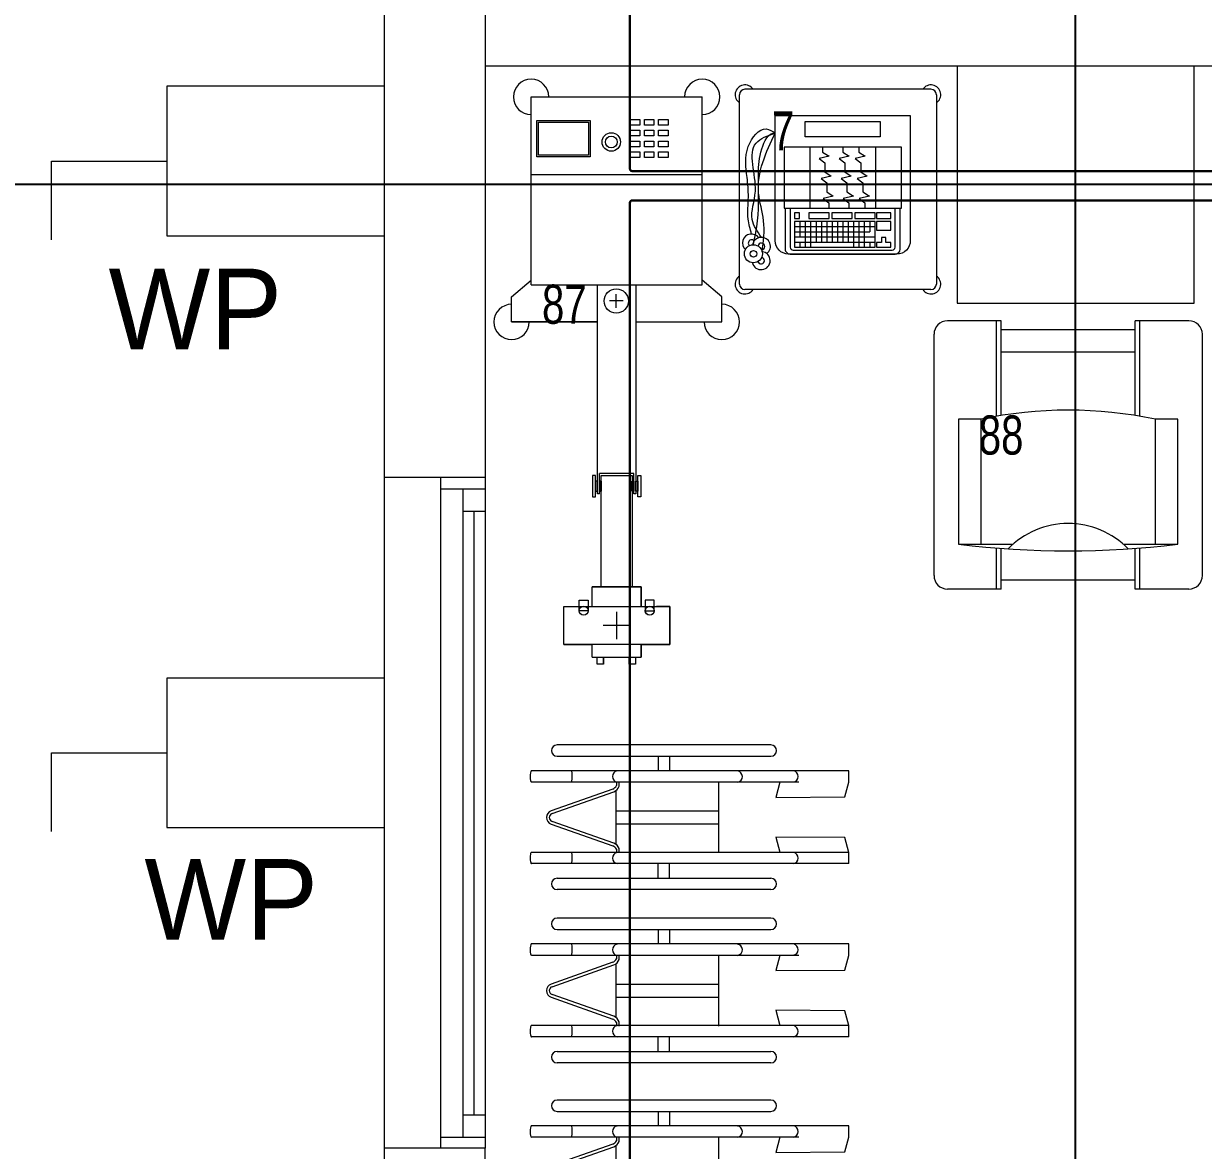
# Model space of a CAD drawing. Header units: metres. Extents: x 75097 to 220695, y -1557923 to -1361206.
# Drawn here: x 98263 to 100901, y -1406448 to -1403928 of the extents above; entities that cross this region are included whole.
import ezdxf

# ---------------------------------------------------------------- set-up
doc = ezdxf.new("R2010")
doc.units = ezdxf.units.M
doc.layers.get('0').update_dxf_attribs({"lineweight": 0})
for name, color, linetype, lineweight in [('A-100 - Copy$0$Aluminum', 8, 'Continuous', 0), ('A-100 - Copy$0$Medical Equipment and Furniture', 8, 'Continuous', 0), ('A-100 - Copy$0$Medical Equipment and Furniture1', 8, 'Continuous', 5), ('A-100 - Copy$0$Proj', 8, 'Continuous', 0), ('A-100 - Copy$0$Structure', 8, 'Continuous', 9), ('A-100 - Copy$0$Walls', 8, 'Continuous', 0), ('E-LG', 245, 'Continuous', 30)]:
    doc.layers.add(name, color=color, linetype=linetype, lineweight=lineweight)
doc.layers.add('A-100 - Copy$0$axes', color=8, linetype='Continuous')
doc.layers.add('E-POWR', color=7, linetype='Continuous', lineweight=9, true_color=0x4e7e3e)
doc.layers.add('E-POWR-IDEN _1-100_', color=7, linetype='Continuous', lineweight=9, true_color=0x4e7e3e)
doc.styles.add('A-100 - Copy$0$X3G_ENTITY_257CFD', font='swisscl.ttf', dxfattribs={"height": 200})
doc.styles.add('Optima_5', font='', dxfattribs={"height": 3.001644635294117})
doc.styles.get('Optima_5').set_extended_font_data('Optima')

# ---------------------------------------------------------------- blocks, each defined once
blk = doc.blocks.new('GI-041_dwg__U120-3902841-GI-041')
at = {"layer": 'E-POWR', "flags": 128}
blk.add_lwpolyline([(0.2354098001378588, 0.1613172386560109), (0.2354098001378588, 0.07860806061853508), (0.1145104514835111, 0.07860806061853508)], dxfattribs=at)
blk.add_lwpolyline([(-0.1145104514798731, 0), (0.1145104514835111, 0), (0.1145104514835111, 0.1572161212370702), (-0.1145104514798731, 0.1572161212370702)], close=True, dxfattribs=at)
blk = doc.blocks.new('A-100 - Copy$0$HF14449A-P')
at = {"layer": 'A-100 - Copy$0$Medical Equipment and Furniture1'}
for p, q in [((-0.2243775059751556, 0.05773703739666303), (-0.7026048648095866, 0.05773703739666303)), ((-0.7026048648095866, 0.03233703739661564), (-0.2243775059751556, 0.03233703739658722)), ((-0.4762358073185737, 0.0320502986128588), (-0.4762358073185737, -0.000295013887210871)), ((-0.4508358073185263, 0.0320502986128588), (-0.4508358073185263, -0.000295013887210871)), ((-0.05000000000001137, 0), (-0.7602007859651394, 0)), ((-0.05000000000001137, -0.02546865540998056), (-0.05000000000001137, 0)), ((-0.1618031039336074, -0.02540000000007581), (-0.7597345173729764, -0.02540000000004738)), ((-0.5699330887511564, -0.02494900483054607), (-0.5699330887511564, -0.03324462882810053)), ((-0.5635830887511588, -0.03462026651601491), (-0.5635830887511588, -0.02510498611283651)), ((-0.3406452755967848, -0.1836926569049808), (-0.3406452755967848, -0.02510498611283651)), ((-0.2045311156582557, -0.02540000000007581), (-0.2137922712057048, -0.05952686438314458)), ((-0.05894155976091042, -0.05841782636048265), (-0.05000000000001137, -0.02546865540998056)), ((-0.5779570220005894, -0.04094671940021044), (-0.7158036141727848, -0.08957812533429887)), ((-0.7136895064055011, -0.095565867188526), (-0.575967181945714, -0.04700435971062689)), ((-0.5708452755975486, -0.04404870821082341), (-0.5708452755975486, -0.1647392152101759)), ((-0.2137922712057048, -0.05952686438314458), (-0.05894155976091042, -0.05841782636048265)), ((-0.5708452755975486, -0.0899348521898844), (-0.3406452755967848, -0.0899348521898844)), ((-0.7158036141727848, -0.119209798086672), (-0.5779570220005894, -0.1678412040207888)), ((-0.575967181945714, -0.1617835637103724), (-0.7136895064055011, -0.1132220562324733)), ((-0.5708452755975486, -0.1188530712311149), (-0.3406452755967848, -0.1188530712311149)), ((-0.05894155976091042, -0.1493492852977454), (-0.2137922712057048, -0.1482402472750834)), ((-0.2137922712057048, -0.1482402472750834), (-0.2045312076090795, -0.1823667728243379)), ((-0.04990334317733414, -0.1826546314860309), (-0.05894155976091042, -0.1493492852977454)), ((-0.05000000000001137, -0.1826621255453631), (-0.7602007859651394, -0.1826621255453915)), ((-0.5699330887511564, -0.1755432945928987), (-0.5699330887511564, -0.1836926569049808)), ((-0.5635830887511588, -0.1836926569049808), (-0.5635830887511588, -0.1741676569049559)), ((-0.05000000000001137, -0.207767111658228), (-0.05000000000001137, -0.1826621255453631)), ((-0.05000000000001137, -0.207767111658228), (-0.7592690704582878, -0.207767111658228)), ((-0.4762358073185737, -0.2401124241582977), (-0.4762358073185737, -0.207767111658228)), ((-0.4508358073185263, -0.2401124241582977), (-0.4508358073185263, -0.207767111658228)), ((-0.7026048648095866, -0.2403991629420545), (-0.2243775059751556, -0.2403991629420545)), ((-0.2243775059751556, -0.2657991629421019), (-0.7026048648095866, -0.2657991629421019))]:
    blk.add_line(p, q, dxfattribs=at)
for centre, radius, start, end in [((-0.7026048648095866, 0.04503703739663933), 0.01270000000002967, 90, 180), ((-0.2243775059751556, 0.04503703739663933), 0.0127000000000296, 0, 90), ((-0.7026048648095866, 0.04503703739663933), 0.01270000000002961, 180, 270), ((-0.2243775059751556, 0.04503703739663933), 0.01270000000002961, 270, 0), ((-0.5660795082394543, -0.01284776864409309), 0.01270000000002961, 98.7332703848398, 261.2511914792194), ((-0.3010227585552911, -0.01288636813251287), 0.01270000000002962, 279.8277505499593, 82.5001557399116), ((-0.5847926271256938, -0.02579482133603506), 0.01662244002466088, 294.2819703179919, 333.3731708131584), ((-0.5847926271256938, -0.02579482133603506), 0.02297244002467565, 292.5925545036964, 337.4074454963045), ((-0.7105766807991927, -0.1043939617104854), 0.01571081920264343, 109.4325194380777, 250.5674805619223), ((-0.7105766807991927, -0.1043939617104854), 0.009360819202628655, 109.4228781946361, 250.5771218053669), ((-0.5660795082394543, -0.1952143569013458), 0.01270000000002957, 98.74880852078064, 261.2667296151602), ((-0.5847926271256938, -0.1829931020849358), 0.01662244002466079, 26.62682918684159, 65.7180296820081), ((-0.5847926271256938, -0.1829931020849358), 0.02297244002467567, 22.59255450369546, 67.40744549630367), ((-0.7026048648095866, -0.2530991629420782), 0.01270000000002958, 90, 180), ((-0.7026048648095866, -0.2530991629420782), 0.01270000000002967, 180, 270), ((-0.2243775059751556, -0.2530991629420782), 0.01270000000002959, 0, 90), ((-0.2243775059751556, -0.2530991629420782), 0.01270000000002961, 270, 0)]:
    blk.add_arc(centre, radius, start, end, dxfattribs=at)
for centre, major_axis, ratio, start_param, end_param in [((-0.6698250405495969, -0.0127000051048185), (-3.162756151788923e-17, 0.012697209258653), 0.07812500689761234, 3.141592653589529, 6.498141927817123), ((-0.7597345173729764, -0.01255223135598271), (-5.915017985722951e-17, 0.01270000000002961), 0.2413765849549183, 0.1526955143072228, 3.141592653589811), ((-0.1757684522076488, -0.0124800579642681), (-1.059669164413782e-16, 0.01270000000002963), 0.9645786867561409, 3.250376864358358, 6.096806715279353), ((-0.759734928211742, -0.1952146186017956), (-1.451081288490829e-05, 0.01269126610106531), 0.2416784160878545, 0.1477409326276395, 3.289333586217433), ((-0.6698250405495969, -0.1953621306501816), (3.020299524565961e-17, 0.01269720925865308), 0.07812500689761107, 3.141592653589598, 6.498141927817073), ((-0.1757684522076488, -0.1951457014914411), (-1.231854239787966e-15, 0.01270000000002964), 0.9645786867561366, 3.252899155220677, 6.098307585245313)]:
    blk.add_ellipse(centre, major_axis=major_axis, ratio=ratio, start_param=start_param, end_param=end_param, dxfattribs=at)
blk = doc.blocks.new('A-100 - Copy$0$IC.9')
at = {"layer": 'A-100 - Copy$0$Medical Equipment and Furniture1'}
for p, q in [((32.35900921220991, -23.41280864571269), (31.94300921220992, -23.41280864571269)), ((31.93100921220991, -23.84866390138617), (31.93100921220991, -23.42480864571269)), ((32.37100921220991, -23.42480864571269), (32.37100921220991, -23.84866390138617)), ((32.03313819378553, -23.67841996201236), (32.29017819378555, -23.67841996201241)), ((32.06601789378544, -23.70823846401538), (32.06601789378539, -23.74293886401546)), ((32.07801309378533, -23.70823846401544), (32.07801309378539, -23.76607246401554)), ((32.09000829378539, -23.70823846401535), (32.09000829378539, -23.76607246401528)), ((32.10200349378539, -23.70823846401544), (32.10200349378539, -23.7545056640156)), ((32.11399869378522, -23.70823846401544), (32.11399869378522, -23.7545056640154)), ((32.12599389378528, -23.70823846401538), (32.12599389378522, -23.75450566401551)), ((32.13798909378511, -23.70823846401538), (32.13798909378517, -23.75450566401523)), ((32.14998429378517, -23.70823846401555), (32.14998429378511, -23.75450566401534)), ((32.16197949378511, -23.70823846401544), (32.16197949378522, -23.75450566401548)), ((32.17397469378511, -23.70823846401535), (32.17397469378511, -23.75450566401534)), ((32.18596989378511, -23.70823846401544), (32.18596989378517, -23.76607246401539)), ((32.19796509378511, -23.70823846401535), (32.19796509378506, -23.76607246401539)), ((32.20996029378495, -23.70823846401549), (32.20996029378495, -23.76607246401539)), ((32.22195549378495, -23.70823846401544), (32.22195549378495, -23.7313720640154)), ((32.05402269378544, -23.71980526401541), (32.23395069378546, -23.71980526401546)), ((32.05402269378556, -23.73137206401535), (32.22195549378495, -23.7313720640154)), ((32.0540226937855, -23.74293886401557), (32.23395069378557, -23.74293886401546)), ((32.0540226937855, -23.75450566401548), (32.23395069378563, -23.7545056640154)), ((32.0660178937855, -23.7545056640154), (32.0660178937855, -23.76607246401548)), ((32.22195549378495, -23.7545056640154), (32.221955493785, -23.76607246401551)), ((32.35900921220991, -23.86066390138618), (31.94300921220992, -23.86066390138618))]:
    blk.add_line(p, q, dxfattribs=at)
blk.add_lwpolyline([(32.28285819378556, -23.78123596201237), (32.04045819378553, -23.78123596201237, -0.414213562373095), (32.01045819378555, -23.75123596201237), (32.01045819378555, -23.47107681617243), (32.31285819378559, -23.47107681617243), (32.31285819378559, -23.75123596201237, -0.414213562373095)], format="xyb", close=True, dxfattribs=at)
for points in [[(32.24562993178586, -23.51931305940261), (32.07768645578528, -23.51931305940261), (32.07768645578528, -23.48495281233352), (32.24562993178586, -23.48495281233352)], [(32.29285819378561, -23.5418910565152), (32.03045819378553, -23.5418910565152), (32.03045819378553, -23.67841996201238), (32.29285819378561, -23.67841996201238)], [(32.23538122862936, -23.5418910565152), (32.08793515894178, -23.5418910565152), (32.08793515894178, -23.67841996201236), (32.23538122862936, -23.67841996201236)], [(32.05402269378544, -23.70181246401543), (32.06494689378547, -23.7018124640154), (32.06494689378553, -23.68896046401542), (32.0540226937855, -23.68896046401528)], [(32.05402269378556, -23.76607246401539), (32.23395069378557, -23.76607246401548), (32.23395069378557, -23.70823846401541), (32.05402269378538, -23.70823846401544)], [(32.08615269378538, -23.70181246401549), (32.13113469378555, -23.70181246401521), (32.1311346937855, -23.68896046401542), (32.08615269378549, -23.68896046401551)], [(32.13756069378553, -23.70181246401526), (32.18254269378554, -23.70181246401549), (32.18254269378565, -23.68896046401531), (32.13756069378553, -23.68896046401537)], [(32.18896869378563, -23.70181246401543), (32.23395069378557, -23.70181246401535), (32.23395069378546, -23.68896046401531), (32.18896869378551, -23.68896046401551)], [(32.23716369378559, -23.70181246401529), (32.26929369378564, -23.70181246401535), (32.26929369378564, -23.68896046401551), (32.23716369378553, -23.68896046401537)], [(32.23716369378559, -23.72751646401537), (32.26929369378558, -23.72751646401545), (32.26929369378558, -23.70823846401535), (32.23716369378565, -23.7082384640153)], [(32.23716369378559, -23.76607246401534), (32.26929369378558, -23.76607246401539), (32.26929369378564, -23.75514826401542), (32.25836949378561, -23.7551482640153), (32.25836949378561, -23.74422406401544), (32.24808789378557, -23.7442240640155), (32.24808789378562, -23.75514826401547), (32.23716369378553, -23.75514826401533)]]:
    blk.add_lwpolyline(points, close=True, dxfattribs=at)
for points in [[(32.11674626712306, -23.5418910565152), (32.11674626712306, -23.55312414746118), (32.13129274384073, -23.56237481156856), (32.10881187438235, -23.56766111785333), (32.12137434779584, -23.57757275619181), (32.12137434779584, -23.59541360603015)], [(32.16165819378557, -23.5418910565152), (32.16165819378557, -23.55312414746118), (32.17620467050324, -23.56237481156856), (32.15372380104486, -23.56766111785333), (32.1662862744584, -23.57757275619181), (32.1662862744584, -23.59541360603015)], [(32.19741196313475, -23.5418910565152), (32.19741196313475, -23.55312414746118), (32.21195843985248, -23.56237481156856), (32.18947757039405, -23.56766111785333), (32.20204004380759, -23.57757275619181), (32.20204004380759, -23.59541360603015)], [(32.12137434779584, -23.58649318111097), (32.12137434779584, -23.59772627205695), (32.13592082451356, -23.60697693616436), (32.11343995505513, -23.61226324244913), (32.12600242846867, -23.62217488078758), (32.12600242846867, -23.64001573062592)], [(32.1662862744584, -23.58649318111097), (32.1662862744584, -23.59772627205695), (32.18083275117607, -23.60697693616436), (32.15835188171764, -23.61226324244913), (32.17091435513117, -23.62217488078758), (32.17091435513117, -23.64001573062592)], [(32.20204004380759, -23.58649318111097), (32.20204004380759, -23.59772627205695), (32.21658652052531, -23.60697693616436), (32.19410565106688, -23.61226324244913), (32.20666812448042, -23.62217488078758), (32.20666812448042, -23.64001573062592)], [(32.12600242846867, -23.63109530570676), (32.12600242846867, -23.64232839665274), (32.14054890518639, -23.65157906076013), (32.11806803572796, -23.6568653670449), (32.1306305091415, -23.66677700538338), (32.1306305091415, -23.67841996201238)], [(32.17091435513117, -23.63109530570676), (32.17091435513117, -23.64232839665274), (32.1854608318489, -23.65157906076013), (32.16297996239047, -23.6568653670449), (32.175542435804, -23.66677700538338), (32.175542435804, -23.67841996201238)], [(32.20666812448042, -23.63109530570676), (32.20666812448042, -23.64232839665274), (32.22121460119808, -23.65157906076013), (32.19873373173971, -23.6568653670449), (32.21129620515325, -23.66677700538338), (32.21129620515325, -23.67841996201238)]]:
    blk.add_lwpolyline(points, dxfattribs=at)
for points in [[(32.03313819378553, -23.67841996201236), (32.03313819378548, -23.77021996201239, 0.4142135623732891), (32.04415419378552, -23.7812359620124), (32.27916219378562, -23.78123596201235, 0.4142135623734691), (32.29017819378566, -23.77021996201233), (32.29017819378555, -23.67841996201241)], [(32.04438369378556, -23.67841996201224), (32.04438369378545, -23.76607246401539, 0.414213562373095), (32.05080969378548, -23.77249846401551), (32.2725066937856, -23.77249846401551, 0.414213562373095), (32.27893269378558, -23.76607246401539), (32.27893269378558, -23.67841996201236)]]:
    blk.add_lwpolyline(points, format="xyb", dxfattribs=at)
for radius in [0.02020037412835518, 0.007369391614687629]:
    blk.add_circle((31.96192594937924, -23.78070605433834), radius, dxfattribs=at)
for centre, radius, start, end in [((31.94300921220992, -23.42480864571269), 0.02184401728573721, 33.32239747338802, 236.6776025268943), ((31.94300921220992, -23.42480864571269), 0.012, 90, 180), ((32.35900921220991, -23.42480864571269), 0.02184401728573721, 303.3223974731058, 146.677602526612), ((32.35900921220991, -23.42480864571269), 0.012, 0, 90), ((31.95792985451271, -23.75674487071586), 0.02020037412835518, 36.58801319847039, 226.4298396665764), ((31.95792985451271, -23.75674487071586), 0.007369391614687629, 39.18351800137962, 230.7800821151149), ((31.97990837627907, -23.76406641235812), 0.02020037412835518, 306.531056733292, 170.1101918550076), ((31.97990837627907, -23.76406641235812), 0.007369391614687629, 269.7291609013587, 175.8287378496676), ((31.97924236046794, -23.79601457454564), 0.02020037412835518, 193.6255468927605, 83.41806949186697), ((31.97924236046794, -23.79601457454564), 0.007369391614687629, 196.5334988627646, 80.51011752260426), ((31.94300921220992, -23.84866390138617), 0.02184401728573721, 123.3223974731057, 326.677602526612), ((32.35900921220991, -23.84866390138617), 0.02184401728573721, 213.322397473388, 56.67760252689428), ((31.94300921220992, -23.84866390138617), 0.012, 180, 270), ((32.35900921220991, -23.84866390138617), 0.012, 270, 0)]:
    blk.add_arc(centre, radius, start, end, dxfattribs=at)
for points in [[(31.95792985451271, -23.7365444965875), (31.95032549880409, -23.70285985146134), (31.95075222426294, -23.65381586102754), (31.94787695892438, -23.60988413190094), (31.95060746170219, -23.54098066740173), (31.99088386311257, -23.50141245908048), (32.01060019978826, -23.51030313272142)], [(31.97990837627907, -23.74386603822975), (31.95945094171782, -23.70418204785082), (31.96630771763529, -23.64079670167916), (31.96802218169404, -23.53286997310477), (32.01045819378555, -23.51059940586703)], [(31.98155780537832, -23.77594734180684), (31.98484704826683, -23.70671363369991), (31.97359795755614, -23.64512172664013), (32.01045819378555, -23.51059940586703), (32.01060019978826, -23.51030313272142)]]:
    blk.add_spline(points, degree=3, dxfattribs=at)
blk.add_open_spline([(31.96192594937924, -23.76050568020997), (31.96559744590468, -23.74271138166634), (31.97642022990829, -23.6902576074898), (31.97173908958501, -23.61521641067691), (31.97523445304302, -23.55232320440797), (31.99538639805877, -23.50941739577567), (32.0104581937855, -23.51059940586703)], degree=3, knots=[0, 0, 0, 0, 54.60149237066082, 160.9534842570858, 215.6461979976567, 261.9934536385832, 261.9934536385832, 261.9934536385832, 261.9934536385832], dxfattribs=at)
blk = doc.blocks.new('A-100 - Copy$0$IC.15')
at = {"layer": 'A-100 - Copy$0$Medical Equipment and Furniture1'}
for p, q in [((39.14065646081735, -21.9512657528137), (39.10277658437076, -21.99501575281374)), ((39.19649791079314, -21.9512657528137), (39.14065646081735, -21.9512657528137)), ((39.19649791079314, -22.1432657528137), (39.19649791079337, -21.9512657528137)), ((38.69309873401676, -22.37751575281368), (38.69309873401676, -21.99501575281374)), ((39.11309873401683, -21.99501575281374), (38.69309873401676, -21.99501575281374)), ((38.86741137594981, -21.99501575281374), (38.86741137594981, -22.37751575281368)), ((39.11309873401683, -22.14326575281461), (39.11309873401683, -21.99501575281374)), ((39.91791357378224, -22.06779817599499), (39.83260124440608, -22.06779827349737)), ((39.83260124440608, -22.06779827349737), (39.83260124440699, -22.0975357140228)), ((39.91791362253412, -22.1314218199982), (39.91791357378224, -22.06779817599499)), ((39.8326012444079, -22.13142186875098), (39.78922016866954, -22.13142186875189)), ((39.7892202661692, -22.13142211250147), (39.78922026617238, -22.24110939312845)), ((39.94649547700305, -22.13142186874734), (39.91791372003399, -22.13142186874825)), ((39.94649547700647, -22.24110914937432), (39.94649547700305, -22.13142186874734)), ((39.11309873401683, -22.22926575281463), (39.11309873401683, -22.14326575281461)), ((39.11309873401683, -22.14326575281461), (39.58064526617113, -22.14326575281461)), ((39.5806452661709, -22.14756575281467), (39.53557634472418, -22.14756575281444)), ((39.53557634472418, -22.14756575281444), (39.53557634472418, -22.2249657528148)), ((39.5806452661709, -22.14326575281461), (39.5806452661709, -22.14756575281467)), ((39.87525748222265, -22.15581801247413), (39.87525748222265, -22.21670296317143)), ((39.94623009120755, -22.14436260734988), (39.9621464993038, -22.14436332358446)), ((39.9621464993038, -22.14436332358446), (39.96214591430521, -22.15850079530946)), ((39.14959873401676, -22.17204451514021), (39.14959873401676, -22.20248699048898)), ((39.96214591430521, -22.15850079530946), (39.94649561813526, -22.15850016899435)), ((39.16481997169126, -22.18726575281471), (39.13437749634249, -22.18726575281471)), ((39.90569995757119, -22.18626048782266), (39.84481500687389, -22.18626048782266)), ((39.11309873401683, -22.37751575281368), (39.11309873401683, -22.22926575281463)), ((39.5806452661709, -22.22926575281463), (39.11309873401683, -22.22926575281463)), ((39.19649791079337, -22.42126575281372), (39.19649791079314, -22.22926575281372)), ((39.19649791079314, -22.22926575281372), (39.19649791079337, -22.42126575281372)), ((39.5806452661709, -22.2249657528148), (39.53557634472418, -22.2249657528148)), ((39.5806452661709, -22.2249657528148), (39.5806452661709, -22.22926575281463)), ((39.96214313556288, -22.2296756529604), (39.94622989645313, -22.22967501611924)), ((39.96214367181142, -22.21553818123516), (39.94649547700556, -22.21553818123584)), ((39.96214367181142, -22.21553818123516), (39.96214313556288, -22.2296756529604)), ((39.83260124441131, -22.24110914937751), (39.78922021742255, -22.24110914937864)), ((39.83260134191096, -22.2457354176247), (39.83260134191096, -22.24110944187669)), ((39.91791372003922, -22.30472270214841), (39.91791372003718, -22.24110914937478)), ((39.94649547700647, -22.24110914937432), (39.91791372003718, -22.24110914937478)), ((39.8326013906626, -22.30472279965079), (39.83260139066169, -22.27498535912559)), ((39.91791372003922, -22.30472270214841), (39.8326013906626, -22.30472279965079)), ((39.11309873401683, -22.37751575281368), (38.69309873401676, -22.37751575281368)), ((39.14065646081735, -22.42126575281372), (39.10277658437121, -22.37751575281368)), ((39.19649791079314, -22.42126575281372), (39.14065646081735, -22.42126575281372))]:
    blk.add_line(p, q, dxfattribs=at)
for points in [[(38.75644712077155, -22.07131417890082), (38.75644712077155, -22.09250195107779), (38.7437264238547, -22.09250195107779), (38.7437264238547, -22.07131417890082)], [(38.78056257876642, -22.07131417890082), (38.78056257876642, -22.09250195107779), (38.76784188184956, -22.09250195107779), (38.76784188184956, -22.07131417890082)], [(38.80467803676129, -22.07131417890082), (38.80467803676129, -22.09250195107779), (38.79195733984443, -22.09250195107779), (38.79195733984443, -22.07131417890082)], [(38.82879349475616, -22.07131417890082), (38.82879349475616, -22.09250195107779), (38.8160727978393, -22.09250195107779), (38.8160727978393, -22.07131417890082)], [(39.83260124440608, -22.06779827349737), (39.91791372003195, -22.06779827349487), (39.91791372003922, -22.30472270214841), (39.83260124441313, -22.30472270215091)], [(38.75644712077155, -22.10286452960781), (38.75644712077155, -22.12405230178501), (38.7437264238547, -22.12405230178501), (38.7437264238547, -22.10286452960781)], [(38.78056257876642, -22.10286452960781), (38.78056257876642, -22.12405230178501), (38.76784188184956, -22.12405230178501), (38.76784188184956, -22.10286452960781)], [(38.80467803676129, -22.10286452960781), (38.80467803676129, -22.12405230178501), (38.79195733984443, -22.12405230178501), (38.79195733984443, -22.10286452960781)], [(38.82879349475616, -22.10286452960781), (38.82879349475616, -22.12405230178501), (38.8160727978393, -22.12405230178501), (38.8160727978393, -22.10286452960781)], [(39.84243685838146, -22.10234222137251), (39.81881641937753, -22.10234222137342), (39.81881641937798, -22.12225303693981), (39.84243685838192, -22.12244405788942)], [(38.75644712077155, -22.13441488031481), (38.75644712077155, -22.15560265249201), (38.7437264238547, -22.15560265249201), (38.7437264238547, -22.13441488031481)], [(38.78056257876642, -22.13441488031481), (38.78056257876642, -22.15560265249201), (38.76784188184956, -22.15560265249201), (38.76784188184956, -22.13441488031481)], [(38.80467803676129, -22.13441488031481), (38.80467803676129, -22.15560265249201), (38.79195733984443, -22.15560265249201), (38.79195733984443, -22.13441488031481)], [(38.82879349475616, -22.13441488031481), (38.82879349475616, -22.15560265249201), (38.8160727978393, -22.15560265249201), (38.8160727978393, -22.13441488031481)], [(39.58738884472405, -22.1320157528146), (39.58738884472405, -22.13876575281461), (39.53976384472412, -22.13876575281461), (39.53976384472412, -22.1320157528146)], [(39.78922026617079, -22.1514357528149), (39.78922026617079, -22.22109575281502), (39.54014526617084, -22.22109575281502), (39.54014526617084, -22.1514357528149)], [(39.57482634472399, -22.13876575281461), (39.57482634472399, -22.14326575281461), (39.55232634472418, -22.14326575281461), (39.55232634472418, -22.13876575281461)], [(39.57482634472399, -22.14756575281444), (39.57482634472399, -22.15206575281445), (39.55232634472418, -22.15206575281445), (39.55232634472418, -22.14756575281444)], [(39.94623009120755, -22.14436260734988), (39.96214591430476, -22.14436260734942), (39.96214591430521, -22.15850079530946), (39.94623009120801, -22.15850079531015)], [(39.58738884472405, -22.2405157528151), (39.58738884472405, -22.23376575281509), (39.53976384472412, -22.23376575281509), (39.53976384472412, -22.2405157528151)], [(39.57482634472399, -22.2249657528148), (39.57482634472399, -22.22046575281479), (39.55232634472418, -22.22046575281479), (39.55232634472418, -22.2249657528148)], [(39.57482634472399, -22.23376575281509), (39.57482634472399, -22.22926575281508), (39.55232634472418, -22.22926575281508), (39.55232634472418, -22.23376575281509)], [(39.94649547700556, -22.21553818123584), (39.96214313556243, -22.21553818123516), (39.96214313556288, -22.2296756529604), (39.94649547700624, -22.22967565296108)], [(38.82686683196266, -22.24548595136594), (38.82686683196266, -22.36456871661721), (38.74598457060074, -22.36456871661721), (38.74598457060074, -22.24548595136594)], [(38.82311683196281, -22.24923595136579), (38.82311683196281, -22.36081871661736), (38.74973457060082, -22.36081871661736), (38.74973457060082, -22.24923595136579)], [(39.84243685838601, -22.27017875427487), (39.8188164193823, -22.27017875427578), (39.81881641938185, -22.25026793870961), (39.84243685838555, -22.25007691775795)]]:
    blk.add_lwpolyline(points, close=True, dxfattribs=at)
for points in [[(39.83260134191096, -22.24110914937751), (39.78922026617238, -22.24110914937864), (39.7892202661692, -22.13142211250147), (39.8326012444079, -22.13142211250056)], [(39.91791362253412, -22.1314221124976), (39.94649547700305, -22.13142211249692)], [(39.94649547700647, -22.24110914937432), (39.91791372003718, -22.24110914937478)]]:
    blk.add_lwpolyline(points, dxfattribs=at)
for centre, radius in [((39.84243685838169, -22.11239313963119), 0.01005091825833141), ((39.8424402366204, -22.11215783763578), 0.01005091825833141), ((38.79394624359429, -22.19834828892908), 0.02063505186326802), ((39.14959873401676, -22.18726575281471), 0.027123966656014), ((38.79394624359429, -22.19834828892908), 0.01313505186326802), ((39.84243685838601, -22.26012783601641), 0.01005091825833141)]:
    blk.add_circle(centre, radius, dxfattribs=at)
for centre, start, end in [((39.19649791079314, -21.9512657528137), 270, 180), ((38.69309873401676, -21.99501575281374), 0, 270), ((38.69309873401676, -22.37751575281368), 90, 0), ((39.19649791079314, -22.42126575281372), 180, 90)]:
    blk.add_arc(centre, 0.03953529688389972, start, end, dxfattribs=at)
blk = doc.blocks.new('A-100 - Copy$0$ME11218-P')
at = {"layer": 'A-100 - Copy$0$Medical Equipment and Furniture1'}
for p, q in [((0.01499999999992951, 0.5799999999999841), (0.1349999999999909, 0.5799999999999841)), ((0.125, 0.5799999999999841), (0.125, 0.4883125618935651)), ((0.1349999999999909, 0.5799999999999841), (0.1349999999999909, 0.4890594810876223)), ((0.1349999999999909, 0.5600000000000023), (0.4350000000000023, 0.5599999999999739)), ((0.4350000000000023, 0.5800000000000125), (0.5550000000000068, 0.5800000000000125)), ((0.4350000000000023, 0.5800000000000125), (0.4350000000000023, 0.4890594810876223)), ((0.44500000000005, 0.5799999999999841), (0.4449999999999932, 0.4883125618935651)), ((-0.01499999999998636, 0.549999999999983), (-0.0150000000000432, 0.01000000000001933)), ((0.5849999999999227, 0.549999999999983), (0.5849999999999227, 0.009999999999990905)), ((0.1613316734856198, 0.4799999999999613), (0.04000000000002046, 0.4799999999999898)), ((0.04000000000002046, 0.4799999999999898), (0.04000000000002046, 0.1999999999999886)), ((0.08999999999997499, 0.4799999999999898), (0.09000000000003183, 0.1999999999999886)), ((0.5299999999999727, 0.4799999999999898), (0.4086683265143165, 0.4799999999999898)), ((0.4799999999999613, 0.1999999999999886), (0.4799999999999613, 0.4799999999999898)), ((0.5299999999999727, 0.1999999999999886), (0.5299999999999727, 0.4799999999999898)), ((0.04000000000002046, 0.1999999999999886), (0.09000000000003183, 0.1999999999999602)), ((0.1249999999999432, 0.1934183749043825), (0.1249999999999432, -0.02000000000001023)), ((0.1349999999999909, 0.1917833953973229), (0.1349999999999909, -0.02000000000001023)), ((0.4350000000000023, 0.1917833953972945), (0.4350000000000023, -0.02000000000001023)), ((0.4449999999999932, 0.1934183749043825), (0.4449999999999932, -0.02000000000001023)), ((0.4799999999999613, 0.1999999999999886), (0.5299999999999727, 0.1999999999999886)), ((0.1349999999999909, 0.05000000000001137), (0.4350000000000023, 0.04999999999998295)), ((0.1349999999999341, 0), (0.4350000000000023, 0)), ((0.01499999999998636, -0.02000000000001023), (0.1349999999999909, -0.02000000000001023)), ((0.4350000000000023, -0.02000000000001023), (0.5550000000000637, -0.02000000000001023))]:
    blk.add_line(p, q, dxfattribs=at)
for centre, radius, start, end in [((0.01499999999998636, 0.5500000000000114), 0.03, 90, 180), ((0.5550000000000068, 0.549999999999983), 0.03, 0, 90), ((0.2849999999999682, -1.58650499296084), 2.080977627446308, 83.23870720670634, 96.7612927932969), ((0.285000000000025, 0.620773040320671), 0.1873790379524683, 224.2026724167708, 315.7973275832327), ((0.285000000000025, 1.140625), 0.9606249999999923, 258.2879728291412, 281.7120271708557), ((0.01499999999992951, 0.009999999999990905), 0.03, 180, 270), ((0.5550000000000068, 0.009999999999990905), 0.03, 270, 0)]:
    blk.add_arc(centre, radius, start, end, dxfattribs=at)
blk = doc.blocks.new('A-100 - Copy')
at = {"layer": 'A-100 - Copy$0$Aluminum'}
for p, q in [((99195.31791707873, -1404943.19004294, 2.361867224041323), (99195.31791708106, -1406443.19004294, 2.361867224041323)), ((99295.31791707873, -1404943.19004294, 2.361867224041323), (99295.31791708106, -1406443.19004294, 2.361867224041323)), ((99195.31791707873, -1404968.19004294, 2.361867224041323), (99295.31791707873, -1404968.19004294, 2.361867224041323)), ((99245.31791707873, -1404968.19004294, 2.361867224041323), (99245.31791708106, -1406418.19004294, 2.361867224041323)), ((99245.31791707873, -1405018.19004294, 2.361867224041323), (99295.31791707873, -1405018.19004294, 2.361867224041323)), ((99270.31791708106, -1406368.19004294, 2.361867224041323), (99270.31791707873, -1405018.19004294, 2.361867224041323)), ((99245.31791708106, -1406368.19004294, 2.361867224041323), (99295.31791708106, -1406368.19004294, 2.361867224041323)), ((99195.31791708106, -1406418.19004294, 2.361867224041323), (99295.31791708106, -1406418.19004294, 2.361867224041323))]:
    blk.add_line(p, q, dxfattribs=at)
at = {"layer": 'A-100 - Copy$0$axes'}
for p, q in [((100615.3196482062, -1477297.367944994, 2.361868934011637), (100615.3196482062, -1366691.830396947, 2.361868934011637)), ((178940.3176320153, -1404287.690384565, 2.361869228524742), (95748.77447586344, -1404287.690384565, 2.361869228524742))]:
    blk.add_line(p, q, dxfattribs=at)
at = {"layer": 'A-100 - Copy$0$Proj'}
blk.add_line((99070.31791708106, -1406443.19004294, 2.361867224041323), (99070.31791707873, -1404943.19004294, 2.361867224041323), dxfattribs=at)
at = {"layer": 'A-100 - Copy$0$Structure', "elevation": 2.361868934011574}
blk.add_lwpolyline([(100350.3186228829, -1404552.689803836), (100880.3186228829, -1404552.689803836), (100880.3186228829, -1404022.689803836), (100350.3186228829, -1404022.689803836)], close=True, dxfattribs=at)
at = {"layer": 'A-100 - Copy$0$Walls'}
for p, q in [((99070.31780797755, -1404943.19004294, 2.361866340501511), (99070.31769887637, -1403353.189058712, 2.361868107581055)), ((99295.31769887637, -1403353.189058712, 2.361868107581055), (99295.31769887637, -1404943.19004294, 2.361868107581055)), ((103550.3186228829, -1404022.689803836, 2.361868934011574), (99295.31769887637, -1404022.689803836, 2.361868107581055)), ((99295.31802618084, -1404943.19004294, 2.361867224041323), (99070.31780797755, -1404943.19004294, 2.361867224041323)), ((99070.31783769885, -1409313.19004282, 2.361869523038339), (99070.3179468005, -1406443.19004294, 2.361869523038339)), ((99295.3179468005, -1406443.19004294, 2.361867224041323), (99070.3179468005, -1406443.19004294, 2.361867224041323)), ((99295.31757774157, -1409313.19004282, 2.361869523038339), (99295.31780797755, -1406443.19004294, 2.361869523038339))]:
    blk.add_line(p, q, dxfattribs=at)
at = {"layer": 'A-100 - Copy$0$Medical Equipment and Furniture', "xscale": 1000, "yscale": 1000, "zscale": 1000, "rotation": 270}
blk.add_blockref('A-100 - Copy$0$IC.15', (121775.5086586862, -1365398.414294845, -2.944692747419708e-07), dxfattribs=at)
at = {"layer": 'A-100 - Copy$0$Medical Equipment and Furniture', "xscale": 1000, "yscale": 1000, "zscale": 1000}
for name, p in [('A-100 - Copy$0$IC.9', (67932.93025306123, -1380661.779618319, -2.944692747419708e-07)), ('A-100 - Copy$0$HF14449A-P', (100158.510607827, -1405598.76081361, -2.944692747419708e-07)), ('A-100 - Copy$0$HF14449A-P', (100158.510607827, -1405986.215703742, -2.944692747419708e-07)), ('A-100 - Copy$0$HF14449A-P', (100158.510607827, -1406393.040041582, -2.944692747419708e-07))]:
    blk.add_blockref(name, p, dxfattribs=at)
at = {"layer": 'A-100 - Copy$0$Medical Equipment and Furniture', "extrusion": (6.553502712713005e-15, 1.266914681304743e-09, -1), "xscale": -999.9999999999984, "yscale": 999.9999999999984, "zscale": 1000, "rotation": 180.0003354827372}
blk.add_blockref('A-100 - Copy$0$ME11218-P', (-100883.7177612046, -1404612.246863638, -0.001779456791072224), dxfattribs=at)
at = {"layer": 'A-100 - Copy$0$Medical Equipment and Furniture', "char_height": 87.47307164393663, "attachment_point": 2, "style": 'A-100 - Copy$0$X3G_ENTITY_257CFD'}
for s, insert in [('7', (99961.46447882382, -1404123.565084661, 0.0001321362104746981)), ('87', (99472.11790587218, -1404511.513028862, -2.944692747419708e-07)), ('88', (100448.716638267, -1404804.027711985, -3.093977012369464e-07))]:
    blk.add_mtext(s, dxfattribs=dict(at, insert=insert))

msp = doc.modelspace()

# ---------------------------------------------------------------- linework, layer by layer
at = {"layer": 'E-LG', "color": 1, "elevation": 2.361868695519754}
msp.add_lwpolyline([(99478.7459484139, -1400255.601076005), (99604.21070779528, -1400374.552838027), (99604.21070779528, -1403461.097246079), (99478.74590543166, -1403569.152733686), (99618.84561164788, -1403735.892582504), (99618.84561164788, -1404252.339257624, 0.4142135623734359), (99623.84561164788, -1404257.339257624), (102222.441460527, -1404257.339257624), (102322.4553917079, -1404206.093664445), (102230.488519496, -1404323.184479241), (99623.84561164788, -1404323.184479241, 0.4142135623734359), (99618.84561164788, -1404328.184479241), (99618.84561164788, -1408355.040149573), (99478.74584621988, -1408541.290488119), (99630.29437924566, -1408700.598367923), (99630.29437924566, -1413172.706913555), (99478.74590543119, -1413278.189072325), (99628.68871653668, -1413351.691302307), (99628.68871653668, -1417921.861823524), (99478.7459054138, -1418070.898931667), (99625.02515776892, -1418178.75123069), (99625.02515776892, -1421782.853742799), (99478.74453394348, -1421950.937986426)], format="xyb", dxfattribs=at)

# ---------------------------------------------------------------- block references
at = {"color": 85, "xscale": 2127.341102341351, "yscale": 2127.341102341351, "zscale": 2127.341102341351, "rotation": 180}
for p in [(98826.71496931082, -1404067.888854094, 2.361867127434925), (98826.71512699898, -1405391.417396692, 2.361867224041323)]:
    msp.add_blockref('GI-041_dwg__U120-3902841-GI-041', p, dxfattribs=at)

# ---------------------------------------------------------------- texts
at = {"layer": 'E-POWR-IDEN _1-100_', "char_height": 180.0986781176469, "width": 3.637978807091713e-12, "attachment_point": 1, "rotation": 359.99999998665976, "line_spacing_factor": 1.047942986718497, "style": 'Optima_5'}
for insert in [(98453.16753276941, -1404475.804674801), (98533.3859245984, -1405796.361228044)]:
    msp.add_mtext('WP', dxfattribs=dict(at, insert=insert))

# ---------------------------------------------------------------- next in the draw order: block references
msp.add_blockref('A-100 - Copy', (0, 0))

doc.saveas('drawing.dxf')
